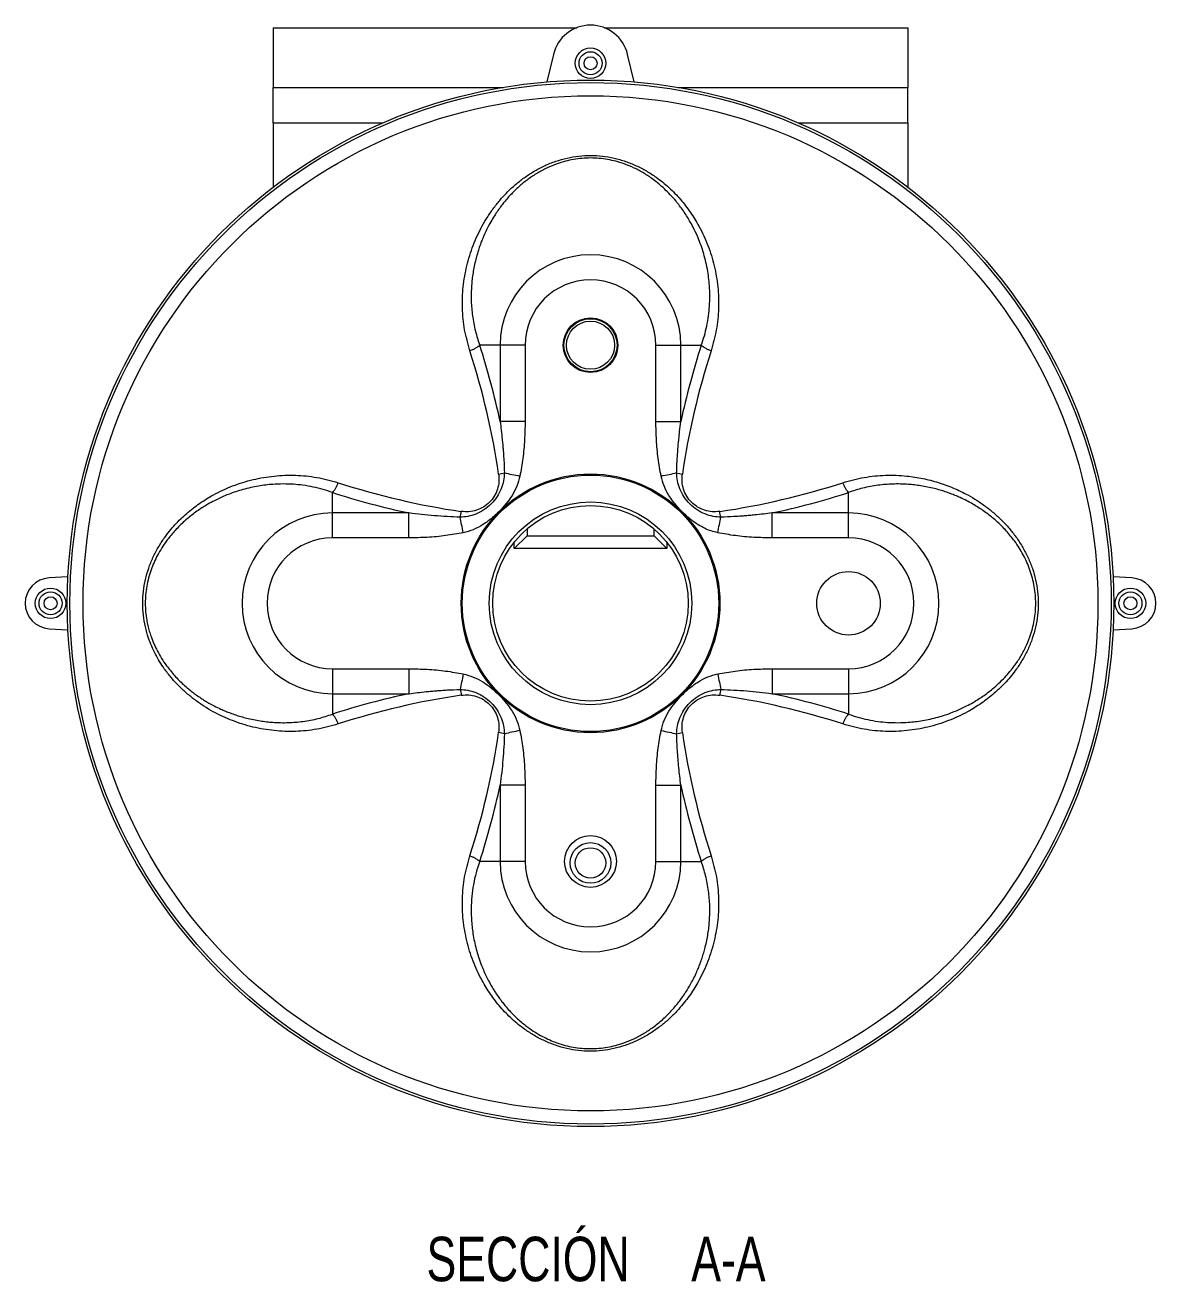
# Model space of a CAD drawing. Header units: millimetres. Extents: x -21 to 4031, y 177 to 2811.
# Drawn here: x 1618.7 to 2063.9, y 177.3 to 672 of the extents above; entities that cross this region are included whole.
import ezdxf

# ---------------------------------------------------------------- set-up
doc = ezdxf.new("R2010")
doc.units = ezdxf.units.MM
doc.styles.add('SLDTEXTSTYLE0', font='TXT', dxfattribs={"width": 0.75})

# ---------------------------------------------------------------- blocks, each defined once
blk = doc.blocks.new('SW_NOTE_2')
at = {"color": 0, "linetype": 'Continuous', "lineweight": 0, "char_height": 3.5, "attachment_point": 2, "style": 'SLDTEXTSTYLE0'}
for s, insert in [('SECCIÓN', (10.445, 4.512)), ('A-A', (26.221, 4.512))]:
    blk.add_mtext(s, dxfattribs=dict(at, insert=insert))

msp = doc.modelspace()

# ---------------------------------------------------------------- linework, layer by layer
at = {"color": 7, "linetype": 'Continuous', "lineweight": 15}
for p, q in [((1716.34, 671.01), (1835.95, 671.01)), ((1716.34, 671.01), (1716.34, 647.51)), ((1846.72, 671.01), (1966.34, 671.01)), ((1966.34, 671.01), (1966.34, 647.51)), ((1826.74, 660.47), (1824.18, 649.69)), ((1858.49, 649.69), (1855.93, 660.47)), ((1716.34, 647.51), (1806.89, 647.51)), ((1716.34, 633.51), (1716.34, 647.51)), ((1875.78, 647.51), (1966.34, 647.51)), ((1966.34, 633.51), (1966.34, 647.51)), ((1716.34, 633.51), (1759.62, 633.51)), ((1716.34, 633.51), (1716.34, 608.15)), ((1923.05, 633.51), (1966.34, 633.51)), ((1966.34, 633.51), (1966.34, 608.15)), ((1805.75, 546.01), (1797.7, 546.01)), ((1805.75, 546.01), (1805.75, 515.93)), ((1815.58, 546.01), (1805.75, 546.01)), ((1815.58, 546.01), (1815.58, 515.93)), ((1867.09, 515.93), (1867.09, 546.01)), ((1867.09, 546.01), (1876.92, 546.01)), ((1876.92, 515.93), (1876.92, 546.01)), ((1876.92, 546.01), (1884.97, 546.01)), ((1739.74, 479.99), (1739.74, 488.04)), ((1942.94, 479.99), (1942.94, 488.04)), ((1769.82, 479.99), (1739.74, 479.99)), ((1739.74, 470.16), (1739.74, 479.99)), ((1942.94, 479.99), (1912.85, 479.99)), ((1942.94, 470.16), (1942.94, 479.99)), ((1769.82, 470.16), (1739.74, 470.16)), ((1816.34, 471.01), (1811.34, 466.01)), ((1816.34, 473.69), (1816.34, 471.01)), ((1816.34, 471.01), (1866.34, 471.01)), ((1866.34, 471.01), (1866.34, 473.69)), ((1871.34, 466.01), (1866.34, 471.01)), ((1942.94, 470.16), (1912.85, 470.16)), ((1811.34, 466.01), (1811.34, 468.54)), ((1871.34, 466.01), (1811.34, 466.01)), ((1871.34, 468.54), (1871.34, 466.01)), ((1635.6, 454.79), (1628.19, 454.39)), ((2054.48, 454.39), (2047.07, 454.79)), ((1628.19, 434.42), (1635.6, 434.02)), ((2047.07, 434.02), (2054.48, 434.42)), ((1739.74, 418.65), (1769.82, 418.65)), ((1739.74, 418.65), (1739.74, 408.83)), ((1912.85, 418.65), (1942.94, 418.65)), ((1942.94, 418.65), (1942.94, 408.83)), ((1739.74, 408.83), (1769.82, 408.83)), ((1739.74, 408.83), (1739.74, 400.78)), ((1912.85, 408.83), (1942.94, 408.83)), ((1942.94, 408.83), (1942.94, 400.78)), ((1805.75, 372.89), (1805.75, 342.81)), ((1815.58, 372.89), (1815.58, 342.81)), ((1867.09, 342.81), (1867.09, 372.89)), ((1876.92, 342.81), (1876.92, 372.89)), ((1805.75, 342.81), (1797.7, 342.81)), ((1815.58, 342.81), (1805.75, 342.81)), ((1867.09, 342.81), (1876.92, 342.81)), ((1876.92, 342.81), (1884.97, 342.81))]:
    msp.add_line(p, q, dxfattribs=at)
for centre, radius in [((1841.34, 657.01), 6), ((1841.34, 657.01), 4.53), ((1841.34, 657.01), 2.56), ((1841.34, 444.41), 206), ((1841.34, 444.41), 205), ((1841.34, 444.41), 199.8), ((1841.34, 546.01), 10.75), ((1841.34, 546.01), 10.45), ((1841.34, 546.01), 9.47), ((1841.34, 444.41), 50.92), ((1841.34, 444.41), 50.47), ((1841.34, 444.41), 39.9), ((1841.34, 444.41), 38.5), ((1942.94, 444.41), 12.5), ((1628.74, 444.41), 6), ((2053.94, 444.41), 6), ((1628.74, 444.41), 4.53), ((1628.74, 444.41), 2.56), ((2053.94, 444.41), 4.53), ((2053.94, 444.41), 2.56), ((1841.34, 342.81), 10.2), ((1841.34, 342.21), 8), ((1841.34, 342.21), 6)]:
    msp.add_circle(centre, radius, dxfattribs=at)
for centre, radius, start, end in [((1841.34, 657.01), 15, 13.3557, 166.6443), ((1841.34, 546.01), 35.58, 0, 180), ((1841.34, 546.01), 25.75, 0, 180), ((1516.77, 454.73), 295.39, 11.9556, 17.9986), ((2165.9, 454.73), 295.39, 162.0014, 168.0444), ((1507.87, 451.45), 300.52, 8.3869, 17.8977), ((2174.8, 451.45), 300.52, 162.1023, 171.6131), ((1834.3, 777.87), 300.52, 252.1023, 261.6131), ((1848.37, 777.87), 300.52, 278.3869, 287.8977), ((1831.01, 768.97), 295.39, 252.0013, 258.0444), ((1851.66, 768.97), 295.39, 281.9556, 287.9987), ((1739.74, 444.41), 35.58, 90, 270), ((1942.94, 444.41), 35.58, 270, 90), ((1739.74, 444.41), 25.75, 90, 270), ((1942.94, 444.41), 25.75, 270, 90), ((1628.74, 444.41), 10, 93.0986, 266.9014), ((2053.94, 444.41), 10, 273.0986, 86.9014), ((1831.01, 119.85), 295.38, 101.9555, 107.9987), ((1834.3, 110.94), 300.52, 98.3869, 107.8977), ((1848.37, 110.94), 300.52, 72.1023, 81.6131), ((1851.66, 119.85), 295.38, 72.0013, 78.0445), ((1507.87, 437.37), 300.52, 342.1023, 351.6131), ((2174.8, 437.37), 300.52, 188.3869, 197.8977), ((1516.77, 434.08), 295.39, 342.0014, 348.0444), ((2165.9, 434.08), 295.39, 191.9556, 197.9986), ((1841.34, 342.81), 35.58, 180, 0), ((1841.34, 342.81), 25.75, 180, 0)]:
    msp.add_arc(centre, radius, start, end, dxfattribs=at)
for points, knots in [([(1793.84, 543.8), (1793.07, 546.56), (1791.53, 552.08), (1790.75, 560.56), (1791.04, 569), (1792.47, 577.31), (1794.97, 585.35), (1797.92, 591.76), (1800.81, 596.61), (1803.24, 600.12), (1805.94, 603.49), (1808.91, 606.66), (1812.13, 609.6), (1815.61, 612.28), (1819.35, 614.69), (1823.37, 616.78), (1827.63, 618.49), (1832.09, 619.75), (1836.7, 620.54), (1841.37, 620.79), (1846.04, 620.53), (1850.66, 619.74), (1855.13, 618.45), (1859.4, 616.73), (1863.41, 614.64), (1867.79, 611.81), (1872.35, 608.1), (1876.86, 603.44), (1880.78, 598.36), (1884.48, 592.34), (1887.72, 585.32), (1890.21, 577.29), (1891.63, 568.99), (1891.92, 560.54), (1891.14, 552.06), (1889.59, 546.55), (1888.83, 543.8)], [0, 0, 0, 0, 0.0415987, 0.0833393, 0.1250313, 0.1666769, 0.2086325, 0.2502765, 0.2711238, 0.2920984, 0.3128491, 0.3342129, 0.3550091, 0.3753633, 0.3964225, 0.4173067, 0.437938, 0.458901, 0.4795112, 0.5002642, 0.520736, 0.5414097, 0.5626315, 0.5832934, 0.6040989, 0.6250864, 0.6563171, 0.687501, 0.7187598, 0.7500228, 0.7916244, 0.8333278, 0.8749852, 0.9167465, 0.9585452, 1, 1, 1, 1]), ([(1884.97, 546.01), (1885.38, 547.23), (1886.23, 549.72), (1887.17, 553.6), (1887.84, 557.52), (1888.23, 561.47), (1888.36, 565.44), (1888.22, 569.21), (1887.87, 572.75), (1887.36, 576.08), (1886.63, 579.46), (1885.7, 582.83), (1884.63, 585.98), (1883.33, 589.21), (1881.93, 592.17), (1880.48, 594.83), (1879.19, 596.96), (1877.88, 598.94), (1876.5, 600.85), (1874.8, 602.99), (1872.84, 605.21), (1870.55, 607.5), (1868.28, 609.51), (1865.6, 611.61), (1862.42, 613.74), (1858.6, 615.8), (1854.89, 617.34), (1851.37, 618.43), (1848.09, 619.16), (1844.76, 619.61), (1841.39, 619.76), (1838.01, 619.61), (1834.69, 619.18), (1831.41, 618.46), (1827.89, 617.38), (1824.17, 615.84), (1820.34, 613.79), (1817.37, 611.81), (1815.12, 610.09), (1813.5, 608.74), (1811.96, 607.33), (1810.49, 605.88), (1809.07, 604.36), (1807.75, 602.83), (1806.47, 601.23), (1805.19, 599.51), (1803.81, 597.48), (1802.36, 595.13), (1801.01, 592.69), (1799.91, 590.42), (1799.11, 588.62), (1798.45, 586.99), (1797.83, 585.34), (1797.22, 583.53), (1796.66, 581.69), (1796.09, 579.58), (1795.54, 577.17), (1795.06, 574.55), (1794.72, 572.02), (1794.38, 568.32), (1794.28, 563.52), (1794.78, 557.52), (1795.84, 551.68), (1797.1, 547.86), (1797.7, 546.01)], [0, 0, 0, 0, 0.019769, 0.040326, 0.061698, 0.081429, 0.10216, 0.123928, 0.140484, 0.158091, 0.176785, 0.194862, 0.213077, 0.228893, 0.249366, 0.264192, 0.276054, 0.287893, 0.300871, 0.312326, 0.3297, 0.345977, 0.361122, 0.375101, 0.396384, 0.417114, 0.437623, 0.453466, 0.468766, 0.484288, 0.49976, 0.515225, 0.530755, 0.546063, 0.561853, 0.58231, 0.603136, 0.624493, 0.634556, 0.645025, 0.655891, 0.665745, 0.676236, 0.687352, 0.696621, 0.707601, 0.720249, 0.734516, 0.750347, 0.763631, 0.773846, 0.781065, 0.791255, 0.801468, 0.811013, 0.821446, 0.83594, 0.849868, 0.863243, 0.87608, 0.908231, 0.938308, 0.970037, 1, 1, 1, 1]), ([(1797.7, 546.01), (1797.47, 545.8), (1797.01, 545.39), (1796.08, 544.79), (1795.02, 544.24), (1794.24, 543.95), (1793.84, 543.8)], [0, 0, 0, 0, 0.250001, 0.5, 0.75, 1, 1, 1, 1]), ([(1888.83, 543.8), (1888.43, 543.95), (1887.65, 544.24), (1886.59, 544.79), (1885.66, 545.39), (1885.2, 545.8), (1884.97, 546.01)], [0, 0, 0, 0, 0.25, 0.5, 0.749999, 1, 1, 1, 1]), ([(1805.75, 515.93), (1806.05, 513.67), (1806.44, 510.73), (1806.71, 507.3), (1806.85, 506.33), (1806.86, 505.91), (1806.86, 505.91), (1806.86, 505.91), (1806.86, 505.91), (1806.86, 505.91), (1806.86, 505.91), (1806.86, 505.91), (1806.86, 505.91), (1806.86, 505.9), (1806.86, 505.9), (1806.86, 505.89), (1806.86, 505.88), (1806.86, 505.85), (1806.86, 505.8), (1806.87, 505.7), (1806.89, 505.49), (1806.92, 505.08), (1806.99, 504.29), (1807.09, 502.84), (1807.28, 499.94), (1807.37, 497.46), (1807.43, 495.77)], [0, 0, 0, 0, 0.341812, 0.44345, 0.499155, 0.499156, 0.499157, 0.499158, 0.49916, 0.499164, 0.499173, 0.499191, 0.499226, 0.499297, 0.499438, 0.49972, 0.500283, 0.501409, 0.503658, 0.508143, 0.517056, 0.534659, 0.568974, 0.634045, 0.749993, 1, 1, 1, 1]), ([(1815.58, 515.93), (1814.62, 515.93), (1812.7, 515.93), (1809.99, 515.93), (1807.57, 515.93), (1806.36, 515.93), (1805.75, 515.93)], [0, 0, 0, 0, 0.25, 0.5, 0.75, 1, 1, 1, 1]), ([(1815.58, 515.93), (1815.54, 513.52), (1815.45, 508.69), (1814.82, 501.51), (1813.96, 496.8), (1813.54, 494.49)], [0, 0, 0, 0, 0.33412, 0.673177, 1, 1, 1, 1]), ([(1869.13, 494.49), (1868.71, 496.8), (1867.86, 501.51), (1867.22, 508.68), (1867.13, 513.52), (1867.09, 515.93)], [0, 0, 0, 0, 0.326499, 0.665537, 1, 1, 1, 1]), ([(1867.09, 515.93), (1868.05, 515.93), (1869.97, 515.93), (1872.68, 515.93), (1875.1, 515.93), (1876.31, 515.93), (1876.92, 515.93)], [0, 0, 0, 0, 0.25, 0.5, 0.75, 1, 1, 1, 1]), ([(1875.24, 495.77), (1875.27, 496.57), (1875.32, 498.26), (1875.44, 500.73), (1875.61, 503.31), (1875.77, 505.37), (1875.94, 507.33), (1876.13, 509.38), (1876.45, 512.35), (1876.75, 514.63), (1876.92, 515.93)], [0, 0, 0, 0, 0.119018, 0.249738, 0.365552, 0.500362, 0.556108, 0.657838, 0.805719, 1, 1, 1, 1]), ([(1741.94, 396.92), (1739.19, 396.15), (1733.66, 394.6), (1725.18, 393.83), (1716.73, 394.11), (1708.41, 395.54), (1700.37, 398.05), (1693.98, 401), (1689.12, 403.88), (1685.62, 406.31), (1682.25, 409.03), (1679.07, 412), (1676.13, 415.23), (1673.01, 419.26), (1669.9, 424.33), (1667.47, 429.94), (1666, 435.15), (1665.2, 439.77), (1664.95, 444.46), (1665.23, 449.15), (1666.01, 453.77), (1667.3, 458.23), (1669.01, 462.47), (1671.11, 466.48), (1673.94, 470.86), (1677.64, 475.42), (1682.31, 479.93), (1687.39, 483.85), (1693.39, 487.54), (1700.4, 490.79), (1708.43, 493.27), (1716.74, 494.7), (1725.18, 494.99), (1733.66, 494.21), (1739.19, 492.67), (1741.94, 491.9)], [0, 0, 0, 0, 0.0416281, 0.083377, 0.1250401, 0.1669, 0.2086853, 0.2503017, 0.2712099, 0.292114, 0.3128653, 0.3344019, 0.3551857, 0.3753608, 0.4066984, 0.4379333, 0.4587534, 0.4794955, 0.5002527, 0.5209556, 0.5416792, 0.5626165, 0.5832823, 0.6040919, 0.625065, 0.656316, 0.6874753, 0.718773, 0.7500007, 0.7913107, 0.8332649, 0.874976, 0.9165964, 0.9583861, 1, 1, 1, 1]), ([(1807.43, 495.77), (1807.36, 494.73), (1807.22, 492.6), (1806.24, 489.41), (1804.6, 486.29), (1802.28, 483.45), (1799.45, 481.13), (1796.33, 479.5), (1793.14, 478.52), (1791.01, 478.38), (1789.97, 478.32)], [0, 0, 0, 0, 0.114753, 0.235943, 0.364915, 0.500127, 0.635495, 0.764604, 0.885522, 1, 1, 1, 1]), ([(1805.17, 495.28), (1805.26, 494.28), (1805.43, 492.29), (1804.8, 489.31), (1803.54, 486.52), (1801.64, 484.11), (1799.22, 482.21), (1796.44, 480.94), (1793.45, 480.32), (1791.46, 480.49), (1790.47, 480.57)], [0, 0, 0, 0, 0.124768, 0.249866, 0.37487, 0.499782, 0.624943, 0.749867, 0.874863, 1, 1, 1, 1]), ([(1805.17, 495.28), (1805.57, 495.35), (1806.36, 495.5), (1807.07, 495.68), (1807.43, 495.77)], [0, 0, 0, 0, 0.5, 1, 1, 1, 1]), ([(1807.43, 495.77), (1808.39, 495.57), (1810.31, 495.17), (1812.46, 494.72), (1813.54, 494.49)], [0, 0, 0, 0, 0.5, 1, 1, 1, 1]), ([(1869.13, 494.49), (1870.21, 494.72), (1872.36, 495.17), (1874.28, 495.57), (1875.24, 495.77)], [0, 0, 0, 0, 0.5, 1, 1, 1, 1]), ([(1875.24, 495.77), (1875.6, 495.68), (1876.31, 495.5), (1877.1, 495.35), (1877.5, 495.28)], [0, 0, 0, 0, 0.5, 1, 1, 1, 1]), ([(1892.7, 478.32), (1891.66, 478.38), (1889.52, 478.52), (1886.33, 479.51), (1883.21, 481.14), (1880.38, 483.46), (1878.06, 486.3), (1876.43, 489.42), (1875.44, 492.6), (1875.31, 494.73), (1875.24, 495.77)], [0, 0, 0, 0, 0.11469, 0.235986, 0.36498, 0.500149, 0.635512, 0.764611, 0.885526, 1, 1, 1, 1]), ([(1892.2, 480.57), (1891.21, 480.49), (1889.22, 480.32), (1886.24, 480.94), (1883.45, 482.21), (1881.04, 484.11), (1879.13, 486.52), (1877.87, 489.3), (1877.24, 492.29), (1877.41, 494.28), (1877.5, 495.28)], [0, 0, 0, 0, 0.124708, 0.249714, 0.374775, 0.499923, 0.624797, 0.749778, 0.875009, 1, 1, 1, 1]), ([(1940.73, 491.9), (1943.48, 492.67), (1949.01, 494.21), (1957.49, 494.99), (1965.24, 494.73), (1972.18, 493.65), (1978.32, 492.07), (1984.24, 489.9), (1989.32, 487.45), (1993.55, 484.93), (1997.05, 482.5), (2000.42, 479.79), (2003.6, 476.82), (2006.54, 473.59), (2009.21, 470.13), (2011.61, 466.39), (2013.71, 462.37), (2015.41, 458.11), (2016.68, 453.66), (2017.46, 449.04), (2017.72, 444.35), (2017.45, 439.66), (2016.65, 435.04), (2015.37, 430.59), (2013.66, 426.34), (2011.56, 422.33), (2008.73, 417.95), (2005.03, 413.4), (2000.36, 408.88), (1995.28, 404.97), (1989.28, 401.27), (1982.27, 398.03), (1974.24, 395.54), (1965.93, 394.12), (1957.49, 393.82), (1949.01, 394.6), (1943.48, 396.15), (1940.73, 396.92)], [0, 0, 0, 0, 0.0416251, 0.0833719, 0.1250317, 0.1564836, 0.1876879, 0.2194536, 0.2503197, 0.2712264, 0.2921275, 0.312866, 0.3343935, 0.3551798, 0.3753688, 0.3964199, 0.4173071, 0.4379854, 0.4588655, 0.479539, 0.500267, 0.5210322, 0.5416988, 0.562651, 0.5833058, 0.6041037, 0.6250994, 0.6563368, 0.6874995, 0.7187928, 0.7500179, 0.7913257, 0.8332767, 0.8749847, 0.9166028, 0.958389, 1, 1, 1, 1]), ([(1739.74, 488.04), (1738.51, 488.45), (1736.03, 489.3), (1732.14, 490.24), (1728.22, 490.91), (1724.28, 491.3), (1720.3, 491.43), (1716.67, 491.3), (1713.41, 490.99), (1710.53, 490.58), (1707.52, 489.99), (1704.57, 489.25), (1701.62, 488.35), (1698.94, 487.39), (1696.12, 486.21), (1693.43, 484.93), (1690.9, 483.55), (1688.77, 482.26), (1686.8, 480.96), (1684.9, 479.58), (1682.93, 478.02), (1681.01, 476.34), (1679.12, 474.52), (1677.4, 472.69), (1675.85, 470.87), (1674.21, 468.75), (1672.53, 466.28), (1670.87, 463.42), (1669.47, 460.55), (1668.28, 457.56), (1667.31, 454.44), (1666.58, 451.16), (1666.14, 447.83), (1665.99, 444.46), (1666.13, 441.08), (1666.51, 438.13), (1667.03, 435.59), (1667.6, 433.43), (1668.37, 431.04), (1669.41, 428.4), (1670.8, 425.53), (1672.46, 422.64), (1674.19, 420.09), (1675.92, 417.86), (1677.54, 415.97), (1679.26, 414.16), (1681.07, 412.42), (1682.82, 410.9), (1684.52, 409.54), (1686.17, 408.31), (1687.8, 407.19), (1689.47, 406.13), (1691.22, 405.09), (1693.35, 403.94), (1695.56, 402.87), (1697.64, 401.96), (1699.6, 401.19), (1701.59, 400.49), (1703.75, 399.81), (1706.08, 399.18), (1708.58, 398.61), (1711.2, 398.14), (1713.73, 397.79), (1717.43, 397.45), (1722.22, 397.35), (1728.23, 397.86), (1734.06, 398.92), (1737.88, 400.17), (1739.74, 400.78)], [0, 0, 0, 0, 0.019775, 0.04033, 0.061695, 0.081442, 0.102175, 0.123929, 0.138341, 0.153563, 0.169621, 0.186541, 0.20143, 0.217958, 0.231186, 0.249374, 0.264344, 0.276139, 0.287836, 0.30081, 0.312333, 0.32629, 0.339564, 0.352135, 0.363986, 0.375103, 0.391815, 0.407807, 0.423076, 0.437625, 0.453439, 0.468778, 0.484335, 0.499754, 0.515255, 0.530749, 0.540897, 0.551259, 0.561843, 0.576206, 0.591441, 0.607549, 0.624522, 0.636594, 0.649293, 0.661695, 0.674056, 0.687357, 0.696908, 0.707432, 0.718906, 0.727542, 0.738035, 0.750341, 0.765216, 0.776328, 0.785903, 0.798138, 0.809477, 0.821479, 0.835987, 0.849914, 0.863273, 0.876079, 0.90823, 0.938309, 0.970035, 1, 1, 1, 1]), ([(1741.94, 491.9), (1741.8, 491.51), (1741.5, 490.72), (1740.95, 489.66), (1740.36, 488.73), (1739.94, 488.27), (1739.74, 488.04)], [0, 0, 0, 0, 0.250001, 0.5, 0.75, 1, 1, 1, 1]), ([(1813.54, 494.49), (1813.18, 493.16), (1812.47, 490.49), (1810.53, 486.81), (1808.09, 483.47), (1805.61, 480.77), (1803.26, 478.56), (1801.14, 476.8), (1798.48, 474.98), (1795.23, 473.26), (1792.57, 472.55), (1791.25, 472.2)], [0, 0, 0, 0, 0.125078, 0.250427, 0.375314, 0.500104, 0.583811, 0.66821, 0.750083, 0.876914, 1, 1, 1, 1]), ([(1891.42, 472.2), (1890.54, 472.42), (1888.77, 472.85), (1886.22, 473.92), (1883.38, 475.47), (1880.4, 477.66), (1877.69, 480.14), (1875.48, 482.48), (1873.73, 484.6), (1871.9, 487.26), (1870.18, 490.51), (1869.48, 493.18), (1869.13, 494.49)], [0, 0, 0, 0, 0.082001, 0.165158, 0.250608, 0.375502, 0.500221, 0.583909, 0.668283, 0.750138, 0.876936, 1, 1, 1, 1]), ([(1942.94, 488.04), (1942.73, 488.27), (1942.31, 488.73), (1941.72, 489.66), (1941.17, 490.72), (1940.87, 491.51), (1940.73, 491.9)], [0, 0, 0, 0, 0.25, 0.5, 0.749999, 1, 1, 1, 1]), ([(1942.94, 400.78), (1944.16, 400.36), (1946.65, 399.52), (1950.53, 398.58), (1954.45, 397.91), (1958.39, 397.51), (1962.37, 397.38), (1966, 397.52), (1969.26, 397.83), (1972.14, 398.24), (1975.15, 398.83), (1978.1, 399.57), (1981.05, 400.46), (1983.73, 401.43), (1986.55, 402.61), (1989.24, 403.89), (1991.78, 405.27), (1993.9, 406.56), (1995.87, 407.86), (1997.77, 409.24), (1999.91, 410.93), (2002.14, 412.9), (2004.42, 415.18), (2006.43, 417.46), (2008.53, 420.14), (2010.66, 423.32), (2012.72, 427.14), (2014.27, 430.86), (2015.36, 434.37), (2016.09, 437.65), (2016.53, 440.98), (2016.68, 444.35), (2016.54, 447.73), (2016.11, 451.06), (2015.39, 454.33), (2014.42, 457.49), (2013.19, 460.58), (2011.76, 463.5), (2010.11, 466.32), (2008.44, 468.77), (2006.75, 470.96), (2005.13, 472.85), (2003.41, 474.66), (2001.6, 476.4), (1999.75, 478), (1997.82, 479.54), (1995.9, 480.93), (1993.91, 482.25), (1991.79, 483.54), (1989.46, 484.81), (1987.12, 485.95), (1985.03, 486.85), (1983.07, 487.62), (1981.08, 488.33), (1978.92, 489), (1976.59, 489.64), (1974.08, 490.21), (1971.47, 490.68), (1968.94, 491.02), (1965.24, 491.36), (1960.45, 491.46), (1954.44, 490.96), (1948.61, 489.9), (1944.79, 488.65), (1942.94, 488.04)], [0, 0, 0, 0, 0.019775, 0.040331, 0.061696, 0.081444, 0.102177, 0.123932, 0.138343, 0.153565, 0.169624, 0.186545, 0.201434, 0.217962, 0.231194, 0.249379, 0.264355, 0.276148, 0.287831, 0.3008, 0.312337, 0.329664, 0.345922, 0.361078, 0.375098, 0.396374, 0.417105, 0.437615, 0.453473, 0.468754, 0.484264, 0.499769, 0.515232, 0.530749, 0.546044, 0.561819, 0.577075, 0.593109, 0.608365, 0.624515, 0.63659, 0.649294, 0.661709, 0.674075, 0.687362, 0.69892, 0.711894, 0.723837, 0.735757, 0.750333, 0.765168, 0.776291, 0.785904, 0.798143, 0.809479, 0.821482, 0.835995, 0.849922, 0.863278, 0.876077, 0.908231, 0.938308, 0.970033, 1, 1, 1, 1]), ([(1789.97, 478.32), (1788.28, 478.38), (1784.9, 478.5), (1779.84, 478.87), (1774.81, 479.35), (1771.48, 479.78), (1769.82, 479.99)], [0, 0, 0, 0, 0.2497651, 0.5003676, 0.7506827, 1, 1, 1, 1]), ([(1769.82, 470.16), (1769.82, 471.12), (1769.82, 473.04), (1769.82, 475.75), (1769.82, 478.18), (1769.82, 479.39), (1769.82, 479.99)], [0, 0, 0, 0, 0.25, 0.5, 0.75, 1, 1, 1, 1]), ([(1789.97, 478.32), (1790.07, 478.67), (1790.25, 479.38), (1790.39, 480.17), (1790.47, 480.57)], [0, 0, 0, 0, 0.5, 1, 1, 1, 1]), ([(1892.7, 478.32), (1892.6, 478.67), (1892.42, 479.38), (1892.28, 480.17), (1892.2, 480.57)], [0, 0, 0, 0, 0.5, 1, 1, 1, 1]), ([(1912.85, 479.99), (1910.59, 479.69), (1907.66, 479.3), (1904.23, 479.03), (1903.25, 478.89), (1902.83, 478.89), (1902.83, 478.89), (1902.83, 478.89), (1902.83, 478.89), (1902.83, 478.89), (1902.83, 478.89), (1902.83, 478.89), (1902.83, 478.89), (1902.83, 478.89), (1902.83, 478.89), (1902.82, 478.89), (1902.81, 478.89), (1902.78, 478.88), (1902.73, 478.88), (1902.62, 478.87), (1902.42, 478.85), (1902.01, 478.82), (1901.22, 478.76), (1899.77, 478.65), (1896.86, 478.46), (1894.39, 478.38), (1892.7, 478.32)], [0, 0, 0, 0, 0.341812, 0.44345, 0.499155, 0.499156, 0.499157, 0.499158, 0.49916, 0.499164, 0.499173, 0.499191, 0.499226, 0.499296, 0.499438, 0.499719, 0.500283, 0.501409, 0.503658, 0.508143, 0.517056, 0.534659, 0.568974, 0.634045, 0.749993, 1, 1, 1, 1]), ([(1912.85, 470.16), (1912.85, 471.12), (1912.85, 473.04), (1912.85, 475.75), (1912.85, 478.18), (1912.85, 479.39), (1912.85, 479.99)], [0, 0, 0, 0, 0.25, 0.5, 0.75, 1, 1, 1, 1]), ([(1791.25, 472.2), (1791.03, 473.28), (1790.58, 475.44), (1790.18, 477.36), (1789.97, 478.32)], [0, 0, 0, 0, 0.5000001, 1, 1, 1, 1]), ([(1891.42, 472.2), (1891.64, 473.28), (1892.09, 475.44), (1892.49, 477.36), (1892.7, 478.32)], [0, 0, 0, 0, 0.5, 1, 1, 1, 1]), ([(1791.25, 472.2), (1788.95, 471.79), (1784.25, 470.93), (1777.08, 470.29), (1772.23, 470.2), (1769.82, 470.16)], [0, 0, 0, 0, 0.325464, 0.664476, 1, 1, 1, 1]), ([(1912.85, 470.16), (1910.45, 470.21), (1905.61, 470.29), (1898.44, 470.93), (1893.73, 471.78), (1891.42, 472.2)], [0, 0, 0, 0, 0.33412, 0.673177, 1, 1, 1, 1]), ([(1769.82, 418.65), (1772.22, 418.61), (1777.06, 418.52), (1784.23, 417.89), (1788.94, 417.03), (1791.25, 416.61)], [0, 0, 0, 0, 0.33412, 0.673177, 1, 1, 1, 1]), ([(1769.82, 418.65), (1769.82, 417.69), (1769.82, 415.77), (1769.82, 413.07), (1769.82, 410.64), (1769.82, 409.43), (1769.82, 408.83)], [0, 0, 0, 0, 0.25, 0.5, 0.750001, 1, 1, 1, 1]), ([(1791.25, 416.61), (1791.03, 415.54), (1790.58, 413.38), (1790.18, 411.46), (1789.97, 410.5)], [0, 0, 0, 0, 0.5, 1, 1, 1, 1]), ([(1791.25, 416.61), (1792.59, 416.26), (1795.26, 415.55), (1798.93, 413.6), (1802.27, 411.16), (1804.98, 408.68), (1807.19, 406.33), (1808.94, 404.21), (1810.77, 401.56), (1812.49, 398.3), (1813.19, 395.64), (1813.54, 394.33)], [0, 0, 0, 0, 0.125079, 0.250427, 0.375314, 0.500104, 0.583811, 0.668211, 0.750084, 0.876914, 1, 1, 1, 1]), ([(1869.13, 394.33), (1869.49, 395.66), (1870.2, 398.33), (1872.14, 402.01), (1874.58, 405.34), (1877.06, 408.05), (1879.41, 410.26), (1881.53, 412.01), (1884.19, 413.84), (1887.44, 415.56), (1890.11, 416.26), (1891.42, 416.61)], [0, 0, 0, 0, 0.125078, 0.250427, 0.375314, 0.500104, 0.583811, 0.66821, 0.750083, 0.876914, 1, 1, 1, 1]), ([(1891.42, 416.61), (1893.72, 417.03), (1898.42, 417.88), (1905.59, 418.52), (1910.44, 418.61), (1912.85, 418.65)], [0, 0, 0, 0, 0.325464, 0.664476, 1, 1, 1, 1]), ([(1891.42, 416.61), (1891.64, 415.53), (1892.09, 413.38), (1892.49, 411.46), (1892.7, 410.5)], [0, 0, 0, 0, 0.5, 1, 1, 1, 1]), ([(1912.85, 418.65), (1912.85, 417.69), (1912.85, 415.77), (1912.85, 413.07), (1912.85, 410.64), (1912.85, 409.43), (1912.85, 408.83)], [0, 0, 0, 0, 0.25, 0.5, 0.750001, 1, 1, 1, 1]), ([(1769.82, 408.83), (1772.08, 409.12), (1775.01, 409.51), (1778.44, 409.79), (1779.42, 409.92), (1779.84, 409.93), (1779.84, 409.93), (1779.84, 409.93), (1779.84, 409.93), (1779.84, 409.93), (1779.84, 409.93), (1779.84, 409.93), (1779.84, 409.93), (1779.84, 409.93), (1779.84, 409.93), (1779.85, 409.93), (1779.86, 409.93), (1779.89, 409.93), (1779.94, 409.94), (1780.05, 409.95), (1780.26, 409.96), (1780.66, 410), (1781.45, 410.06), (1782.9, 410.17), (1785.81, 410.36), (1788.28, 410.44), (1789.97, 410.5)], [0, 0, 0, 0, 0.341812, 0.44345, 0.499155, 0.499156, 0.499156, 0.499158, 0.49916, 0.499164, 0.499173, 0.499191, 0.499226, 0.499296, 0.499438, 0.499719, 0.500283, 0.501409, 0.503659, 0.508143, 0.517056, 0.534659, 0.568974, 0.634045, 0.749993, 1, 1, 1, 1]), ([(1789.97, 410.5), (1790.07, 410.14), (1790.25, 409.43), (1790.39, 408.64), (1790.47, 408.25)], [0, 0, 0, 0, 0.500001, 1, 1, 1, 1]), ([(1789.97, 410.5), (1791.01, 410.43), (1793.15, 410.3), (1796.34, 409.31), (1799.46, 407.68), (1802.29, 405.36), (1804.61, 402.52), (1806.24, 399.4), (1807.23, 396.21), (1807.36, 394.08), (1807.43, 393.05)], [0, 0, 0, 0, 0.114753, 0.235943, 0.364915, 0.500127, 0.635495, 0.764604, 0.885522, 1, 1, 1, 1]), ([(1790.47, 408.25), (1791.46, 408.33), (1793.45, 408.49), (1796.43, 407.88), (1799.22, 406.61), (1801.63, 404.71), (1803.54, 402.3), (1804.8, 399.52), (1805.43, 396.53), (1805.26, 394.53), (1805.17, 393.54)], [0, 0, 0, 0, 0.124708, 0.249714, 0.374775, 0.499924, 0.624798, 0.749778, 0.875009, 1, 1, 1, 1]), ([(1875.24, 393.05), (1875.31, 394.09), (1875.45, 396.22), (1876.43, 399.41), (1878.07, 402.53), (1880.39, 405.36), (1883.23, 407.68), (1886.34, 409.31), (1889.53, 410.3), (1891.66, 410.43), (1892.7, 410.5)], [0, 0, 0, 0, 0.114753, 0.235943, 0.364914, 0.500127, 0.635495, 0.764604, 0.885522, 1, 1, 1, 1]), ([(1877.5, 393.54), (1877.41, 394.53), (1877.24, 396.52), (1877.87, 399.51), (1879.13, 402.29), (1881.03, 404.71), (1883.45, 406.6), (1886.23, 407.88), (1889.22, 408.49), (1891.21, 408.33), (1892.2, 408.25)], [0, 0, 0, 0, 0.124768, 0.249866, 0.37487, 0.499782, 0.624942, 0.749867, 0.874863, 1, 1, 1, 1]), ([(1892.7, 410.5), (1892.6, 410.14), (1892.42, 409.43), (1892.28, 408.64), (1892.2, 408.25)], [0, 0, 0, 0, 0.500001, 1, 1, 1, 1]), ([(1892.7, 410.5), (1894.39, 410.44), (1897.77, 410.32), (1902.83, 409.95), (1907.86, 409.47), (1911.19, 409.04), (1912.85, 408.83)], [0, 0, 0, 0, 0.249765, 0.500368, 0.750683, 1, 1, 1, 1]), ([(1739.74, 400.78), (1739.94, 400.55), (1740.36, 400.09), (1740.95, 399.15), (1741.5, 398.09), (1741.8, 397.31), (1741.94, 396.92)], [0, 0, 0, 0, 0.250001, 0.500001, 0.750001, 1, 1, 1, 1]), ([(1940.73, 396.92), (1940.87, 397.31), (1941.17, 398.09), (1941.72, 399.15), (1942.31, 400.09), (1942.73, 400.55), (1942.94, 400.78)], [0, 0, 0, 0, 0.249999, 0.499999, 0.749999, 1, 1, 1, 1]), ([(1807.43, 393.05), (1807.07, 393.14), (1806.36, 393.32), (1805.57, 393.47), (1805.17, 393.54)], [0, 0, 0, 0, 0.499999, 1, 1, 1, 1]), ([(1807.43, 393.05), (1807.37, 391.36), (1807.25, 387.97), (1806.88, 382.92), (1806.39, 377.88), (1805.97, 374.55), (1805.75, 372.89)], [0, 0, 0, 0, 0.249765, 0.500368, 0.750683, 1, 1, 1, 1]), ([(1813.54, 394.33), (1812.46, 394.1), (1810.31, 393.65), (1808.39, 393.25), (1807.43, 393.05)], [0, 0, 0, 0, 0.5, 1, 1, 1, 1]), ([(1813.54, 394.33), (1813.96, 392.02), (1814.81, 387.32), (1815.45, 380.15), (1815.54, 375.3), (1815.58, 372.89)], [0, 0, 0, 0, 0.325464, 0.664476, 1, 1, 1, 1]), ([(1867.09, 372.89), (1867.13, 375.3), (1867.22, 380.15), (1867.86, 387.32), (1868.71, 392.02), (1869.13, 394.33)], [0, 0, 0, 0, 0.335133, 0.674179, 1, 1, 1, 1]), ([(1869.13, 394.33), (1870.21, 394.1), (1872.36, 393.65), (1874.28, 393.25), (1875.24, 393.05)], [0, 0, 0, 0, 0.5000001, 1, 1, 1, 1]), ([(1875.24, 393.05), (1875.6, 393.14), (1876.31, 393.32), (1877.1, 393.47), (1877.5, 393.54)], [0, 0, 0, 0, 0.499999, 1, 1, 1, 1]), ([(1876.92, 372.89), (1876.63, 375.18), (1876.07, 379.69), (1875.5, 386.41), (1875.33, 390.85), (1875.24, 393.05)], [0, 0, 0, 0, 0.343706, 0.675102, 1, 1, 1, 1]), ([(1815.58, 372.89), (1814.62, 372.89), (1812.7, 372.89), (1809.99, 372.89), (1807.57, 372.89), (1806.36, 372.89), (1805.75, 372.89)], [0, 0, 0, 0, 0.25, 0.5, 0.75, 1, 1, 1, 1]), ([(1867.09, 372.89), (1868.05, 372.89), (1869.97, 372.89), (1872.68, 372.89), (1875.1, 372.89), (1876.31, 372.89), (1876.92, 372.89)], [0, 0, 0, 0, 0.25, 0.5, 0.75, 1, 1, 1, 1]), ([(1888.83, 345.02), (1889.6, 342.26), (1891.14, 336.74), (1891.92, 328.26), (1891.63, 319.81), (1890.2, 311.5), (1887.7, 303.46), (1884.46, 296.43), (1880.74, 290.41), (1877.24, 285.89), (1873.79, 282.19), (1870.57, 279.25), (1867.08, 276.55), (1863.32, 274.13), (1859.3, 272.04), (1855.02, 270.33), (1850.55, 269.06), (1845.93, 268.28), (1841.26, 268.03), (1836.59, 268.29), (1831.97, 269.09), (1827.52, 270.37), (1823.27, 272.09), (1819.26, 274.18), (1814.88, 277.01), (1810.33, 280.72), (1805.81, 285.38), (1801.89, 290.46), (1798.19, 296.48), (1794.95, 303.5), (1792.47, 311.52), (1791.04, 319.82), (1790.76, 328.26), (1791.53, 336.74), (1793.07, 342.26), (1793.84, 345.02)], [0, 0, 0, 0, 0.0416005, 0.0833394, 0.1250368, 0.1667311, 0.2086189, 0.2502818, 0.2815111, 0.3128699, 0.3337631, 0.3547226, 0.3753575, 0.3964043, 0.4172608, 0.4379321, 0.4591018, 0.4797602, 0.5002535, 0.5209844, 0.5417287, 0.5626166, 0.5832839, 0.6041234, 0.6250668, 0.6563202, 0.6875044, 0.7187425, 0.7500502, 0.7916045, 0.8333288, 0.8750004, 0.9166012, 0.9584183, 1, 1, 1, 1]), ([(1793.84, 345.02), (1794.24, 344.87), (1795.02, 344.57), (1796.08, 344.03), (1797.01, 343.43), (1797.47, 343.02), (1797.7, 342.81)], [0, 0, 0, 0, 0.25, 0.499999, 0.75, 1, 1, 1, 1]), ([(1797.7, 342.81), (1797.21, 341.34), (1796.2, 338.32), (1795.19, 333.69), (1794.55, 328.97), (1794.29, 324.16), (1794.42, 320.01), (1794.75, 316.47), (1795.17, 313.59), (1795.76, 310.58), (1796.5, 307.63), (1797.39, 304.69), (1798.35, 302.04), (1799.52, 299.21), (1800.74, 296.65), (1802.03, 294.27), (1803.07, 292.52), (1804.11, 290.88), (1805.21, 289.28), (1806.43, 287.63), (1807.81, 285.9), (1809.39, 284.09), (1811.22, 282.19), (1813.05, 280.48), (1814.87, 278.93), (1816.99, 277.28), (1819.47, 275.59), (1822.34, 273.93), (1825.21, 272.53), (1828.2, 271.35), (1831.3, 270.38), (1834.58, 269.65), (1837.9, 269.21), (1841.28, 269.06), (1844.66, 269.2), (1847.99, 269.64), (1851.26, 270.35), (1854.78, 271.44), (1858.5, 272.97), (1862.33, 275.03), (1865.42, 277.09), (1867.89, 278.99), (1869.78, 280.62), (1871.59, 282.33), (1873.32, 284.14), (1874.84, 285.88), (1876.2, 287.59), (1877.43, 289.24), (1878.56, 290.88), (1879.62, 292.55), (1880.66, 294.3), (1881.81, 296.43), (1882.88, 298.64), (1883.78, 300.73), (1884.55, 302.68), (1885.26, 304.66), (1885.93, 306.83), (1886.56, 309.15), (1887.14, 311.66), (1887.61, 314.28), (1887.95, 316.8), (1888.29, 320.5), (1888.39, 325.29), (1887.89, 331.3), (1886.83, 337.13), (1885.57, 340.95), (1884.97, 342.81)], [0, 0, 0, 0, 0.023796, 0.048761, 0.073376, 0.097858, 0.123902, 0.138418, 0.153686, 0.169728, 0.186567, 0.201422, 0.217965, 0.230795, 0.249328, 0.262313, 0.272842, 0.280852, 0.292395, 0.30289, 0.312311, 0.326253, 0.339522, 0.352099, 0.363967, 0.375111, 0.391917, 0.407942, 0.423182, 0.437638, 0.453469, 0.468767, 0.484283, 0.499769, 0.515248, 0.53076, 0.546048, 0.561857, 0.582368, 0.603154, 0.624494, 0.636602, 0.649315, 0.661697, 0.674033, 0.687324, 0.696855, 0.70739, 0.718904, 0.727592, 0.738089, 0.75035, 0.765304, 0.776397, 0.785907, 0.798146, 0.809479, 0.821477, 0.835988, 0.849915, 0.863273, 0.876077, 0.908217, 0.938308, 0.970037, 1, 1, 1, 1]), ([(1884.97, 342.81), (1885.2, 343.02), (1885.66, 343.43), (1886.59, 344.03), (1887.65, 344.57), (1888.43, 344.87), (1888.83, 345.02)], [0, 0, 0, 0, 0.25, 0.500001, 0.75, 1, 1, 1, 1])]:
    msp.add_open_spline(points, degree=3, knots=knots, dxfattribs=at)

# ---------------------------------------------------------------- block references
at = {"color": 7, "linetype": 'Continuous', "lineweight": 0, "xscale": 5, "yscale": 5, "zscale": 5}
msp.add_blockref('SW_NOTE_2', (1764.54, 172.5), dxfattribs=at)

doc.saveas('drawing.dxf')
